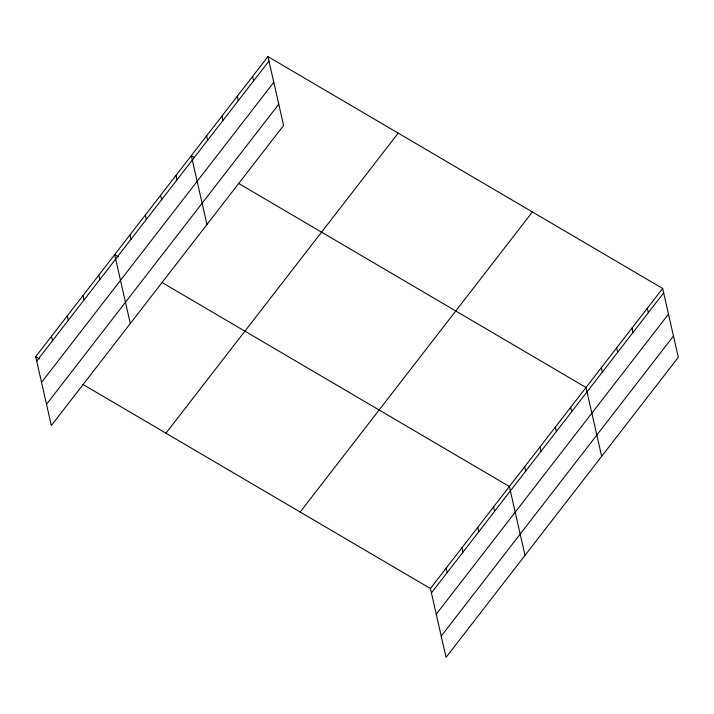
<?xml version="1.0" encoding="UTF-8"?>
<svg xmlns="http://www.w3.org/2000/svg" width="714" height="714" viewBox="0 0 714 714"><rect width="100%" height="100%" fill="white"/><g stroke="black" fill="none" stroke-linecap="round" stroke-linejoin="round"><path stroke-width="1.07" d="M267.946 56.62L283.592 125.477L51.346 425.535L35.7 356.688L267.946 56.62L662.654 288.465L678.3 357.312L446.054 657.38L430.408 588.523L82.895 384.409M36.7 361.106L268.955 61.038M41.537 382.365L273.783 82.306M46.508 404.276L278.763 104.208M165.951 433.193L398.207 133.134M300.157 512.018L532.403 211.96M430.408 588.523L662.654 288.465M431.408 592.941L663.663 292.883M436.245 614.21L668.491 314.142M441.216 636.112L673.472 336.053M194.137 157.303L191.307 155.643L206.953 224.491M238.503 183.364L586.015 387.488L601.661 456.335M118.444 256.879L114.668 254.666L130.305 323.513M161.855 282.387L509.377 486.502L525.013 555.358M35.7 356.688L39.475 358.901M647.33 308.269L648.33 312.687M631.997 328.074L633.006 332.492M616.673 347.879L617.672 352.297M601.34 367.683L602.348 372.101M570.682 407.292L571.691 411.71M555.358 427.097L556.358 431.515M540.025 446.893L541.034 451.31M524.701 466.697L525.7 471.115M493.579 506.913L494.579 511.331M477.782 527.316L478.791 531.734M461.994 547.718L462.993 552.136M446.196 568.121L447.205 572.539M252.622 76.425L253.622 80.843M237.289 96.229L238.297 100.647M221.965 116.034L222.964 120.452M206.641 135.838L207.64 140.256M175.983 175.448L176.983 179.866M160.65 195.252L161.659 199.67M145.326 215.057L146.325 219.475M129.993 234.861L131.001 239.279M98.871 275.068L99.88 279.486M83.083 295.471L84.082 299.889M67.286 315.874L68.294 320.291M51.497 336.285L52.497 340.703"/></g></svg>
